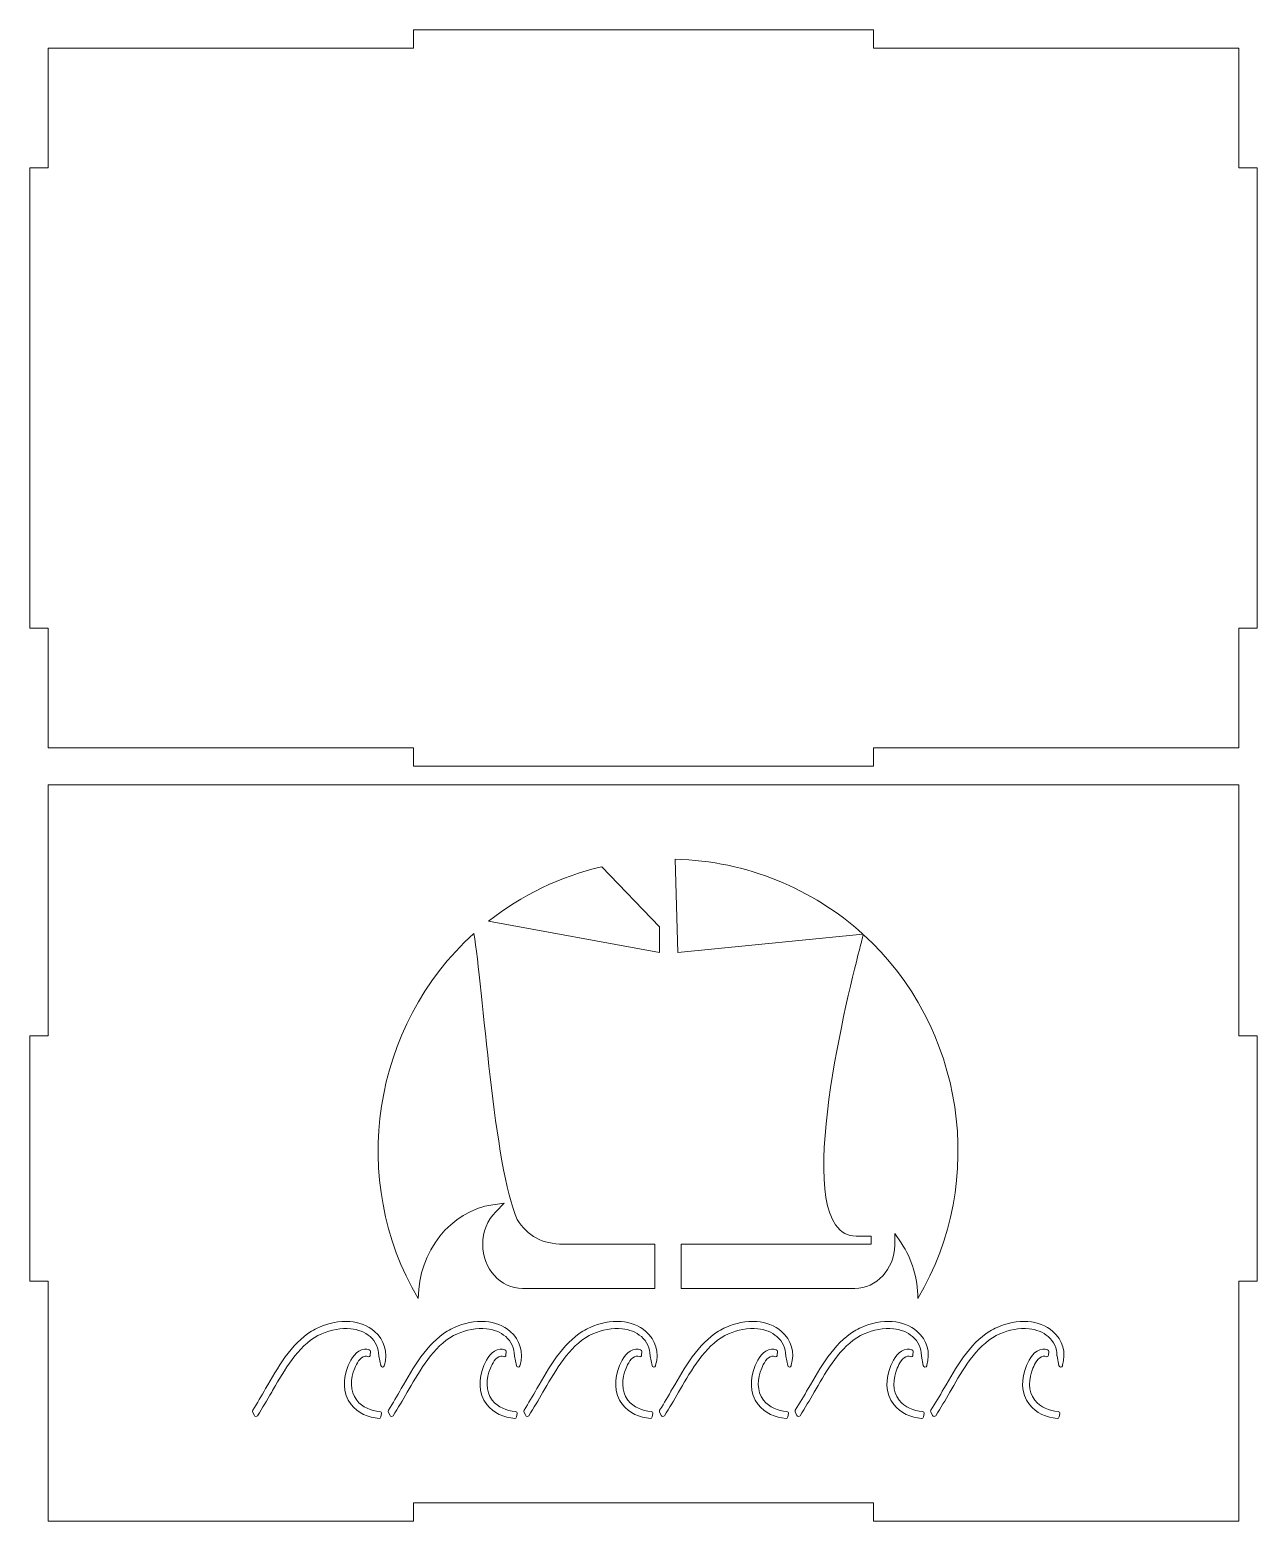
# Model space of a CAD drawing. Header units: millimetres. Extents: x -1460 to 1460, y -777 to 775.
# Drawn here: x -275.2 to -75.2, y -775.1 to -532.1 of the extents above; entities that cross this region are included whole.
import ezdxf

# ---------------------------------------------------------------- set-up
doc = ezdxf.new("R2010")
doc.units = ezdxf.units.MM
doc.header["$MEASUREMENT"] = 0
doc.layers.add('Camada 1', color=7, linetype='Continuous')

msp = doc.modelspace()

# ---------------------------------------------------------------- linework, layer by layer
at = {"layer": 'Camada 1', "color": 250, "lineweight": 20}
for points, knots in [([(-137.7483, -532.1064), (-137.7483, -532.1064), (-212.7483, -532.1064), (-212.7483, -532.1064), (-212.7483, -532.1064), (-212.7483, -532.1064), (-212.7483, -535.1064), (-212.7483, -535.1064), (-212.7483, -535.1064), (-212.7483, -535.1064), (-272.2483, -535.1064), (-272.2483, -535.1064), (-272.2483, -535.1064), (-272.2483, -535.1064), (-272.2483, -554.6064), (-272.2483, -554.6064), (-272.2483, -554.6064), (-272.2483, -554.6064), (-275.2483, -554.6064), (-275.2483, -554.6064), (-275.2483, -554.6064), (-275.2483, -554.6064), (-275.2483, -629.6064), (-275.2483, -629.6064), (-275.2483, -629.6064), (-275.2483, -629.6064), (-272.2483, -629.6064), (-272.2483, -629.6064), (-272.2483, -629.6064), (-272.2483, -629.6064), (-272.2483, -649.1064), (-272.2483, -649.1064), (-272.2483, -649.1064), (-272.2483, -649.1064), (-212.7483, -649.1064), (-212.7483, -649.1064), (-212.7483, -649.1064), (-212.7483, -649.1064), (-212.7483, -652.1064), (-212.7483, -652.1064), (-212.7483, -652.1064), (-212.7483, -652.1064), (-137.7483, -652.1064), (-137.7483, -652.1064), (-137.7483, -652.1064), (-137.7483, -652.1064), (-137.7483, -649.1064), (-137.7483, -649.1064), (-137.7483, -649.1064), (-137.7483, -649.1064), (-78.2483, -649.1064), (-78.2483, -649.1064), (-78.2483, -649.1064), (-78.2483, -649.1064), (-78.2483, -629.6064), (-78.2483, -629.6064), (-78.2483, -629.6064), (-78.2483, -629.6064), (-75.2483, -629.6064), (-75.2483, -629.6064), (-75.2483, -629.6064), (-75.2483, -629.6064), (-75.2483, -554.6064), (-75.2483, -554.6064), (-75.2483, -554.6064), (-75.2483, -554.6064), (-78.2483, -554.6064), (-78.2483, -554.6064), (-78.2483, -554.6064), (-78.2483, -554.6064), (-78.2483, -535.1064), (-78.2483, -535.1064), (-78.2483, -535.1064), (-78.2483, -535.1064), (-137.7483, -535.1064), (-137.7483, -535.1064), (-137.7483, -535.1064), (-137.7483, -535.1064), (-137.7483, -532.1064), (-137.7483, -532.1064)], [0, 0, 0, 0, 0.04761905, 0.04761905, 0.04761905, 0.04761905, 0.0952381, 0.0952381, 0.0952381, 0.0952381, 0.14285714, 0.14285714, 0.14285714, 0.14285714, 0.19047619, 0.19047619, 0.19047619, 0.19047619, 0.23809524, 0.23809524, 0.23809524, 0.23809524, 0.28571429, 0.28571429, 0.28571429, 0.28571429, 0.33333333, 0.33333333, 0.33333333, 0.33333333, 0.38095238, 0.38095238, 0.38095238, 0.38095238, 0.42857143, 0.42857143, 0.42857143, 0.42857143, 0.47619048, 0.47619048, 0.47619048, 0.47619048, 0.52380952, 0.52380952, 0.52380952, 0.52380952, 0.57142857, 0.57142857, 0.57142857, 0.57142857, 0.61904762, 0.61904762, 0.61904762, 0.61904762, 0.66666667, 0.66666667, 0.66666667, 0.66666667, 0.71428571, 0.71428571, 0.71428571, 0.71428571, 0.76190476, 0.76190476, 0.76190476, 0.76190476, 0.80952381, 0.80952381, 0.80952381, 0.80952381, 0.85714286, 0.85714286, 0.85714286, 0.85714286, 0.9047619, 0.9047619, 0.9047619, 0.9047619, 1, 1, 1, 1]), ([(-177.7484, -655.1064), (-177.7484, -655.1064), (-252.7484, -655.1064), (-252.7484, -655.1064), (-252.7484, -655.1064), (-252.7484, -655.1064), (-272.2484, -655.1064), (-272.2484, -655.1064), (-272.2484, -655.1064), (-272.2484, -655.1064), (-272.2485, -684.6065), (-272.2485, -684.6065), (-272.2485, -684.6065), (-272.2485, -684.6065), (-272.2485, -695.9992), (-272.2485, -695.9992), (-272.2485, -695.9992), (-272.2485, -695.9992), (-275.2485, -695.9993), (-275.2485, -695.9993), (-275.2485, -695.9993), (-275.2485, -695.9993), (-275.2484, -735.9992), (-275.2484, -735.9992), (-275.2484, -735.9992), (-275.2484, -735.9992), (-272.2484, -735.9992), (-272.2484, -735.9992), (-272.2484, -735.9992), (-272.2484, -735.9992), (-272.2484, -769.6065), (-272.2484, -769.6065), (-272.2484, -769.6065), (-272.2484, -769.6065), (-272.2484, -775.1065), (-272.2484, -775.1065), (-272.2484, -775.1065), (-272.2484, -775.1065), (-212.7484, -775.1065), (-212.7484, -775.1065), (-212.7484, -775.1065), (-212.7484, -775.1065), (-212.7484, -772.1065), (-212.7484, -772.1065), (-212.7484, -772.1065), (-212.7484, -772.1065), (-137.7484, -772.1065), (-137.7484, -772.1065), (-137.7484, -772.1065), (-137.7484, -772.1065), (-137.7484, -775.1065), (-137.7484, -775.1065), (-137.7484, -775.1065), (-137.7484, -775.1065), (-78.2483, -775.1065), (-78.2483, -775.1065), (-78.2483, -775.1065), (-78.2483, -775.1065), (-78.2483, -735.9992), (-78.2483, -735.9992), (-78.2483, -735.9992), (-78.2483, -735.9992), (-75.2483, -735.9992), (-75.2483, -735.9992), (-75.2483, -735.9992), (-75.2483, -735.9992), (-75.2484, -695.9992), (-75.2484, -695.9992), (-75.2484, -695.9992), (-75.2484, -695.9992), (-78.2483, -695.9993), (-78.2483, -695.9993), (-78.2483, -695.9993), (-78.2483, -695.9993), (-78.2483, -655.1064), (-78.2483, -655.1064), (-78.2483, -655.1064), (-78.2483, -655.1064), (-177.7484, -655.1064), (-177.7484, -655.1064)], [0, 0, 0, 0, 0.04761905, 0.04761905, 0.04761905, 0.04761905, 0.0952381, 0.0952381, 0.0952381, 0.0952381, 0.14285714, 0.14285714, 0.14285714, 0.14285714, 0.19047619, 0.19047619, 0.19047619, 0.19047619, 0.23809524, 0.23809524, 0.23809524, 0.23809524, 0.28571429, 0.28571429, 0.28571429, 0.28571429, 0.33333333, 0.33333333, 0.33333333, 0.33333333, 0.38095238, 0.38095238, 0.38095238, 0.38095238, 0.42857143, 0.42857143, 0.42857143, 0.42857143, 0.47619048, 0.47619048, 0.47619048, 0.47619048, 0.52380952, 0.52380952, 0.52380952, 0.52380952, 0.57142857, 0.57142857, 0.57142857, 0.57142857, 0.61904762, 0.61904762, 0.61904762, 0.61904762, 0.66666667, 0.66666667, 0.66666667, 0.66666667, 0.71428571, 0.71428571, 0.71428571, 0.71428571, 0.76190476, 0.76190476, 0.76190476, 0.76190476, 0.80952381, 0.80952381, 0.80952381, 0.80952381, 0.85714286, 0.85714286, 0.85714286, 0.85714286, 0.9047619, 0.9047619, 0.9047619, 0.9047619, 1, 1, 1, 1]), ([(-170.0795, -667.2457), (-170.0795, -667.2457), (-169.6369, -682.4624), (-169.6369, -682.4624), (-169.6369, -682.4624), (-169.6369, -682.4624), (-139.4977, -679.4475), (-139.4977, -679.4475), (-139.4977, -679.4475), (-147.6294, -672.0976), (-158.3233, -667.5295), (-170.0795, -667.2457)], [0, 0, 0, 0, 0.25, 0.25, 0.25, 0.25, 0.5, 0.5, 0.5, 0.5, 1, 1, 1, 1]), ([(-172.652, -678.2492), (-172.652, -678.2492), (-182.0369, -668.4677), (-182.0369, -668.4677), (-182.0369, -668.4677), (-188.8757, -670.0618), (-195.1459, -673.1364), (-200.4893, -677.3371), (-200.4893, -677.3371), (-200.4893, -677.3371), (-172.652, -682.4624), (-172.652, -682.4624), (-172.652, -682.4624), (-172.652, -682.4624), (-172.652, -678.2492), (-172.652, -678.2492)], [0, 0, 0, 0, 0.2, 0.2, 0.2, 0.2, 0.4, 0.4, 0.4, 0.4, 0.6, 0.6, 0.6, 0.6, 1, 1, 1, 1]), ([(-211.9503, -738.8066), (-211.9079, -731.1213), (-206.7051, -724.5685), (-199.8106, -723.5516), (-199.8106, -723.5516), (-199.8106, -723.5516), (-197.9391, -723.2731), (-197.9391, -723.2731), (-197.9391, -723.2731), (-197.9391, -723.2731), (-199.3359, -724.6824), (-199.3359, -724.6824), (-199.3359, -724.6824), (-200.6827, -726.0452), (-201.4548, -727.9805), (-201.4548, -729.9913), (-201.4548, -729.9913), (-201.4548, -733.9641), (-198.5348, -737.1991), (-194.9428, -737.1991), (-194.9428, -737.1991), (-194.9428, -737.1991), (-173.3785, -737.1991), (-173.3785, -737.1991), (-173.3785, -737.1991), (-173.3785, -737.1991), (-173.3785, -729.9733), (-173.3785, -729.9733), (-173.3785, -729.9733), (-173.3785, -729.9733), (-188.345, -729.9733), (-188.345, -729.9733), (-188.345, -729.9733), (-191.6697, -729.9733), (-194.1805, -728.6212), (-195.821, -725.9502), (-195.821, -725.9502), (-199.622, -717.6573), (-201.4232, -687.8586), (-202.8873, -679.3566), (-202.8873, -679.3566), (-219.478, -694.2653), (-223.3883, -719.6247), (-211.9503, -738.8066)], [0, 0, 0, 0, 0.08333333, 0.08333333, 0.08333333, 0.08333333, 0.16666667, 0.16666667, 0.16666667, 0.16666667, 0.25, 0.25, 0.25, 0.25, 0.33333333, 0.33333333, 0.33333333, 0.33333333, 0.41666667, 0.41666667, 0.41666667, 0.41666667, 0.5, 0.5, 0.5, 0.5, 0.58333333, 0.58333333, 0.58333333, 0.58333333, 0.66666667, 0.66666667, 0.66666667, 0.66666667, 0.75, 0.75, 0.75, 0.75, 0.83333333, 0.83333333, 0.83333333, 0.83333333, 1, 1, 1, 1]), ([(-139.4464, -679.4929), (-139.4464, -679.4929), (-139.6142, -680.2532), (-139.6142, -680.2532), (-139.6142, -680.2532), (-139.6884, -680.5995), (-150.0694, -718.2207), (-143.9414, -726.8416), (-143.9414, -726.8416), (-143.0717, -728.0697), (-141.985, -728.664), (-140.618, -728.664), (-140.618, -728.664), (-140.618, -728.664), (-138.1273, -728.664), (-138.1273, -728.664), (-138.1273, -728.664), (-138.1273, -728.664), (-138.1273, -729.9733), (-138.1273, -729.9733), (-138.1273, -729.9733), (-138.1273, -729.9733), (-169.1073, -729.9733), (-169.1073, -729.9733), (-169.1073, -729.9733), (-169.1073, -729.9733), (-169.1073, -733.4748), (-169.1073, -733.4748), (-169.1073, -733.4748), (-169.1073, -733.4748), (-169.1073, -737.1991), (-169.1073, -737.1991), (-169.1073, -737.1991), (-169.1073, -737.1991), (-140.8131, -737.1991), (-140.8131, -737.1991), (-140.8131, -737.1991), (-137.2997, -737.1991), (-134.3818, -734.0347), (-134.3075, -730.1447), (-134.3075, -730.1447), (-134.3075, -730.1447), (-134.2731, -728.2094), (-134.2731, -728.2094), (-134.2731, -728.2094), (-134.2731, -728.2094), (-133.2383, -729.7705), (-133.2383, -729.7705), (-133.2383, -729.7705), (-131.4876, -732.422), (-130.5547, -735.5472), (-130.5369, -738.8062), (-130.5369, -738.8062), (-119.1378, -719.6849), (-122.9695, -694.4284), (-139.4464, -679.4929)], [0, 0, 0, 0, 0.06666667, 0.06666667, 0.06666667, 0.06666667, 0.13333333, 0.13333333, 0.13333333, 0.13333333, 0.2, 0.2, 0.2, 0.2, 0.26666667, 0.26666667, 0.26666667, 0.26666667, 0.33333333, 0.33333333, 0.33333333, 0.33333333, 0.4, 0.4, 0.4, 0.4, 0.46666667, 0.46666667, 0.46666667, 0.46666667, 0.53333333, 0.53333333, 0.53333333, 0.53333333, 0.6, 0.6, 0.6, 0.6, 0.66666667, 0.66666667, 0.66666667, 0.66666667, 0.73333333, 0.73333333, 0.73333333, 0.73333333, 0.8, 0.8, 0.8, 0.8, 0.86666667, 0.86666667, 0.86666667, 0.86666667, 1, 1, 1, 1]), ([(-238.9245, -757.0175), (-238.1829, -755.871), (-237.5045, -754.6852), (-236.8235, -753.5023), (-236.8235, -753.5023), (-234.9141, -750.1857), (-232.6808, -746.1809), (-229.3269, -744.1467), (-229.3269, -744.1467), (-228.9448, -743.9149), (-228.547, -743.7079), (-228.1366, -743.5302), (-228.1366, -743.5302), (-226.5683, -742.851), (-224.8268, -742.4641), (-223.1135, -742.5876), (-223.1135, -742.5876), (-221.6262, -742.695), (-220.1863, -743.1925), (-219.0562, -744.1861), (-219.0562, -744.1861), (-217.463, -745.587), (-216.8883, -747.6575), (-217.4747, -749.6889), (-217.4747, -749.6889), (-217.4747, -749.6889), (-217.5017, -749.7824), (-217.5017, -749.7824), (-217.5017, -749.7824), (-217.5391, -749.9122), (-217.657, -749.9973), (-217.7922, -749.9917), (-217.7922, -749.9917), (-217.9271, -749.9862), (-218.0376, -749.892), (-218.0643, -749.7594), (-218.0643, -749.7594), (-218.0643, -749.7594), (-218.3787, -748.1989), (-218.3787, -748.1989), (-218.3787, -748.1989), (-218.3828, -748.1785), (-218.3844, -748.1606), (-218.3843, -748.1398), (-218.3843, -748.1398), (-218.3761, -746.9278), (-218.9022, -745.8368), (-219.8078, -745.0407), (-219.8078, -745.0407), (-220.6626, -744.2891), (-221.801, -743.878), (-222.9207, -743.7475), (-222.9207, -743.7475), (-224.5462, -743.5579), (-226.1956, -743.93), (-227.6844, -744.5747), (-227.6844, -744.5747), (-231.1043, -746.0554), (-233.4165, -749.9), (-235.2179, -752.9981), (-235.2179, -752.9981), (-235.4254, -753.3549), (-235.6313, -753.7127), (-235.8372, -754.0704), (-235.8372, -754.0704), (-236.5839, -755.3672), (-237.3269, -756.6681), (-238.1523, -757.9172), (-238.1523, -757.9172), (-238.2111, -758.0062), (-238.306, -758.0532), (-238.4124, -758.0466), (-238.4124, -758.0466), (-238.5187, -758.0399), (-238.6073, -757.9813), (-238.6544, -757.8854), (-238.6544, -757.8854), (-238.6544, -757.8854), (-238.9411, -757.3031), (-238.9411, -757.3031), (-238.9411, -757.3031), (-238.9873, -757.2091), (-238.9814, -757.1057), (-238.9245, -757.0175)], [0, 0, 0, 0, 0.04545455, 0.04545455, 0.04545455, 0.04545455, 0.09090909, 0.09090909, 0.09090909, 0.09090909, 0.13636364, 0.13636364, 0.13636364, 0.13636364, 0.18181818, 0.18181818, 0.18181818, 0.18181818, 0.22727273, 0.22727273, 0.22727273, 0.22727273, 0.27272727, 0.27272727, 0.27272727, 0.27272727, 0.31818182, 0.31818182, 0.31818182, 0.31818182, 0.36363636, 0.36363636, 0.36363636, 0.36363636, 0.40909091, 0.40909091, 0.40909091, 0.40909091, 0.45454545, 0.45454545, 0.45454545, 0.45454545, 0.5, 0.5, 0.5, 0.5, 0.54545455, 0.54545455, 0.54545455, 0.54545455, 0.59090909, 0.59090909, 0.59090909, 0.59090909, 0.63636364, 0.63636364, 0.63636364, 0.63636364, 0.68181818, 0.68181818, 0.68181818, 0.68181818, 0.72727273, 0.72727273, 0.72727273, 0.72727273, 0.77272727, 0.77272727, 0.77272727, 0.77272727, 0.81818182, 0.81818182, 0.81818182, 0.81818182, 0.86363636, 0.86363636, 0.86363636, 0.86363636, 0.90909091, 0.90909091, 0.90909091, 0.90909091, 1, 1, 1, 1]), ([(-216.8213, -757.0175), (-216.0797, -755.871), (-215.4012, -754.6852), (-214.7201, -753.5023), (-214.7201, -753.5023), (-212.8107, -750.1858), (-210.5775, -746.1809), (-207.2236, -744.1467), (-207.2236, -744.1467), (-206.8415, -743.9149), (-206.4437, -743.7079), (-206.0332, -743.5302), (-206.0332, -743.5302), (-204.465, -742.851), (-202.7235, -742.4641), (-201.0103, -742.5876), (-201.0103, -742.5876), (-199.523, -742.695), (-198.083, -743.1925), (-196.953, -744.1861), (-196.953, -744.1861), (-195.3597, -745.587), (-194.7851, -747.6575), (-195.3715, -749.6889), (-195.3715, -749.6889), (-195.3715, -749.6889), (-195.3985, -749.7824), (-195.3985, -749.7824), (-195.3985, -749.7824), (-195.4359, -749.9122), (-195.5538, -749.9973), (-195.6888, -749.9917), (-195.6888, -749.9917), (-195.8239, -749.9862), (-195.9344, -749.892), (-195.961, -749.7594), (-195.961, -749.7594), (-195.961, -749.7594), (-196.2755, -748.1989), (-196.2755, -748.1989), (-196.2755, -748.1989), (-196.2794, -748.1785), (-196.2812, -748.1606), (-196.2811, -748.1398), (-196.2811, -748.1398), (-196.2728, -746.9278), (-196.7989, -745.8369), (-197.7045, -745.0407), (-197.7045, -745.0407), (-198.5594, -744.2891), (-199.6977, -743.8781), (-200.8175, -743.7475), (-200.8175, -743.7475), (-202.443, -743.5579), (-204.0923, -743.9301), (-205.5811, -744.5747), (-205.5811, -744.5747), (-209.001, -746.0555), (-211.3131, -749.9), (-213.1147, -752.9981), (-213.1147, -752.9981), (-213.3221, -753.3549), (-213.5281, -753.7127), (-213.7339, -754.0704), (-213.7339, -754.0704), (-214.4806, -755.3672), (-215.2238, -756.668), (-216.0491, -757.9172), (-216.0491, -757.9172), (-216.1078, -758.0061), (-216.2027, -758.0532), (-216.3092, -758.0466), (-216.3092, -758.0466), (-216.4155, -758.0399), (-216.504, -757.9812), (-216.5511, -757.8854), (-216.5511, -757.8854), (-216.5511, -757.8854), (-216.8379, -757.3031), (-216.8379, -757.3031), (-216.8379, -757.3031), (-216.8841, -757.2091), (-216.8781, -757.1057), (-216.8213, -757.0175)], [0, 0, 0, 0, 0.04545455, 0.04545455, 0.04545455, 0.04545455, 0.09090909, 0.09090909, 0.09090909, 0.09090909, 0.13636364, 0.13636364, 0.13636364, 0.13636364, 0.18181818, 0.18181818, 0.18181818, 0.18181818, 0.22727273, 0.22727273, 0.22727273, 0.22727273, 0.27272727, 0.27272727, 0.27272727, 0.27272727, 0.31818182, 0.31818182, 0.31818182, 0.31818182, 0.36363636, 0.36363636, 0.36363636, 0.36363636, 0.40909091, 0.40909091, 0.40909091, 0.40909091, 0.45454545, 0.45454545, 0.45454545, 0.45454545, 0.5, 0.5, 0.5, 0.5, 0.54545455, 0.54545455, 0.54545455, 0.54545455, 0.59090909, 0.59090909, 0.59090909, 0.59090909, 0.63636364, 0.63636364, 0.63636364, 0.63636364, 0.68181818, 0.68181818, 0.68181818, 0.68181818, 0.72727273, 0.72727273, 0.72727273, 0.72727273, 0.77272727, 0.77272727, 0.77272727, 0.77272727, 0.81818182, 0.81818182, 0.81818182, 0.81818182, 0.86363636, 0.86363636, 0.86363636, 0.86363636, 0.90909091, 0.90909091, 0.90909091, 0.90909091, 1, 1, 1, 1]), ([(-194.718, -757.0175), (-193.9764, -755.871), (-193.2979, -754.6852), (-192.6169, -753.5023), (-192.6169, -753.5023), (-190.7075, -750.1858), (-188.4743, -746.1809), (-185.1204, -744.1467), (-185.1204, -744.1467), (-184.7382, -743.9149), (-184.3405, -743.7079), (-183.93, -743.5302), (-183.93, -743.5302), (-182.3618, -742.851), (-180.6203, -742.4641), (-178.907, -742.5876), (-178.907, -742.5876), (-177.4198, -742.695), (-175.9798, -743.1925), (-174.8497, -744.1861), (-174.8497, -744.1861), (-173.2564, -745.587), (-172.6818, -747.6576), (-173.2682, -749.6889), (-173.2682, -749.6889), (-173.2682, -749.6889), (-173.2951, -749.7824), (-173.2951, -749.7824), (-173.2951, -749.7824), (-173.3325, -749.9122), (-173.4505, -749.9973), (-173.5856, -749.9917), (-173.5856, -749.9917), (-173.7206, -749.9862), (-173.8311, -749.892), (-173.8577, -749.7594), (-173.8577, -749.7594), (-173.8577, -749.7594), (-174.1722, -748.1989), (-174.1722, -748.1989), (-174.1722, -748.1989), (-174.1762, -748.1785), (-174.178, -748.1606), (-174.1779, -748.1398), (-174.1779, -748.1398), (-174.1697, -746.9278), (-174.6956, -745.8369), (-175.6013, -745.0407), (-175.6013, -745.0407), (-176.4562, -744.2891), (-177.5944, -743.878), (-178.7141, -743.7475), (-178.7141, -743.7475), (-180.3397, -743.5579), (-181.989, -743.93), (-183.4779, -744.5747), (-183.4779, -744.5747), (-186.8978, -746.0554), (-189.21, -749.8999), (-191.0114, -752.9981), (-191.0114, -752.9981), (-191.2189, -753.3548), (-191.4248, -753.7128), (-191.6306, -754.0704), (-191.6306, -754.0704), (-192.3772, -755.3673), (-193.1205, -756.668), (-193.9459, -757.9172), (-193.9459, -757.9172), (-194.0045, -758.0061), (-194.0994, -758.0532), (-194.206, -758.0466), (-194.206, -758.0466), (-194.3123, -758.0399), (-194.4007, -757.9813), (-194.4478, -757.8854), (-194.4478, -757.8854), (-194.4478, -757.8854), (-194.7346, -757.3031), (-194.7346, -757.3031), (-194.7346, -757.3031), (-194.7808, -757.2092), (-194.7749, -757.1057), (-194.718, -757.0175)], [0, 0, 0, 0, 0.04545455, 0.04545455, 0.04545455, 0.04545455, 0.09090909, 0.09090909, 0.09090909, 0.09090909, 0.13636364, 0.13636364, 0.13636364, 0.13636364, 0.18181818, 0.18181818, 0.18181818, 0.18181818, 0.22727273, 0.22727273, 0.22727273, 0.22727273, 0.27272727, 0.27272727, 0.27272727, 0.27272727, 0.31818182, 0.31818182, 0.31818182, 0.31818182, 0.36363636, 0.36363636, 0.36363636, 0.36363636, 0.40909091, 0.40909091, 0.40909091, 0.40909091, 0.45454545, 0.45454545, 0.45454545, 0.45454545, 0.5, 0.5, 0.5, 0.5, 0.54545455, 0.54545455, 0.54545455, 0.54545455, 0.59090909, 0.59090909, 0.59090909, 0.59090909, 0.63636364, 0.63636364, 0.63636364, 0.63636364, 0.68181818, 0.68181818, 0.68181818, 0.68181818, 0.72727273, 0.72727273, 0.72727273, 0.72727273, 0.77272727, 0.77272727, 0.77272727, 0.77272727, 0.81818182, 0.81818182, 0.81818182, 0.81818182, 0.86363636, 0.86363636, 0.86363636, 0.86363636, 0.90909091, 0.90909091, 0.90909091, 0.90909091, 1, 1, 1, 1]), ([(-172.6148, -757.0175), (-171.8731, -755.871), (-171.1947, -754.6852), (-170.5137, -753.5023), (-170.5137, -753.5023), (-168.6044, -750.1857), (-166.3711, -746.1808), (-163.0172, -744.1467), (-163.0172, -744.1467), (-162.6349, -743.9148), (-162.2372, -743.7079), (-161.8268, -743.5302), (-161.8268, -743.5302), (-160.2585, -742.851), (-158.5171, -742.4641), (-156.8037, -742.5876), (-156.8037, -742.5876), (-155.3164, -742.695), (-153.8765, -743.1925), (-152.7465, -744.1861), (-152.7465, -744.1861), (-151.1532, -745.587), (-150.5786, -747.6575), (-151.1649, -749.6889), (-151.1649, -749.6889), (-151.1649, -749.6889), (-151.1919, -749.7824), (-151.1919, -749.7824), (-151.1919, -749.7824), (-151.2293, -749.9122), (-151.3472, -749.9973), (-151.4824, -749.9917), (-151.4824, -749.9917), (-151.6173, -749.9862), (-151.7278, -749.892), (-151.7545, -749.7594), (-151.7545, -749.7594), (-151.7545, -749.7594), (-152.0689, -748.1989), (-152.0689, -748.1989), (-152.0689, -748.1989), (-152.073, -748.1785), (-152.0746, -748.1606), (-152.0746, -748.1398), (-152.0746, -748.1398), (-152.0664, -746.9278), (-152.5924, -745.8369), (-153.4981, -745.0407), (-153.4981, -745.0407), (-154.3529, -744.2891), (-155.4912, -743.878), (-156.6109, -743.7475), (-156.6109, -743.7475), (-158.2364, -743.5579), (-159.8858, -743.93), (-161.3746, -744.5747), (-161.3746, -744.5747), (-164.7945, -746.0554), (-167.1067, -749.9), (-168.9081, -752.9981), (-168.9081, -752.9981), (-169.1155, -753.3549), (-169.3215, -753.7127), (-169.5274, -754.0704), (-169.5274, -754.0704), (-170.274, -755.3672), (-171.0173, -756.6679), (-171.8426, -757.9172), (-171.8426, -757.9172), (-171.9014, -758.006), (-171.9962, -758.0532), (-172.1026, -758.0466), (-172.1026, -758.0466), (-172.209, -758.0399), (-172.2975, -757.9813), (-172.3446, -757.8854), (-172.3446, -757.8854), (-172.3446, -757.8854), (-172.6312, -757.3031), (-172.6312, -757.3031), (-172.6312, -757.3031), (-172.6775, -757.2091), (-172.6716, -757.1057), (-172.6148, -757.0175)], [0, 0, 0, 0, 0.04545455, 0.04545455, 0.04545455, 0.04545455, 0.09090909, 0.09090909, 0.09090909, 0.09090909, 0.13636364, 0.13636364, 0.13636364, 0.13636364, 0.18181818, 0.18181818, 0.18181818, 0.18181818, 0.22727273, 0.22727273, 0.22727273, 0.22727273, 0.27272727, 0.27272727, 0.27272727, 0.27272727, 0.31818182, 0.31818182, 0.31818182, 0.31818182, 0.36363636, 0.36363636, 0.36363636, 0.36363636, 0.40909091, 0.40909091, 0.40909091, 0.40909091, 0.45454545, 0.45454545, 0.45454545, 0.45454545, 0.5, 0.5, 0.5, 0.5, 0.54545455, 0.54545455, 0.54545455, 0.54545455, 0.59090909, 0.59090909, 0.59090909, 0.59090909, 0.63636364, 0.63636364, 0.63636364, 0.63636364, 0.68181818, 0.68181818, 0.68181818, 0.68181818, 0.72727273, 0.72727273, 0.72727273, 0.72727273, 0.77272727, 0.77272727, 0.77272727, 0.77272727, 0.81818182, 0.81818182, 0.81818182, 0.81818182, 0.86363636, 0.86363636, 0.86363636, 0.86363636, 0.90909091, 0.90909091, 0.90909091, 0.90909091, 1, 1, 1, 1]), ([(-150.5115, -757.0175), (-149.7699, -755.871), (-149.0915, -754.6852), (-148.4104, -753.5023), (-148.4104, -753.5023), (-146.501, -750.1857), (-144.2677, -746.1809), (-140.9138, -744.1467), (-140.9138, -744.1467), (-140.5316, -743.9149), (-140.1339, -743.7079), (-139.7235, -743.5302), (-139.7235, -743.5302), (-138.1552, -742.851), (-136.4138, -742.4641), (-134.7005, -742.5876), (-134.7005, -742.5876), (-133.2131, -742.695), (-131.7733, -743.1925), (-130.6432, -744.1861), (-130.6432, -744.1861), (-129.0499, -745.587), (-128.4771, -747.657), (-129.0617, -749.6889), (-129.0617, -749.6889), (-129.0617, -749.6889), (-129.0886, -749.7824), (-129.0886, -749.7824), (-129.0886, -749.7824), (-129.1259, -749.9123), (-129.244, -749.9973), (-129.379, -749.9917), (-129.379, -749.9917), (-129.5141, -749.9862), (-129.6246, -749.892), (-129.6512, -749.7594), (-129.6512, -749.7594), (-129.6512, -749.7594), (-129.9657, -748.1989), (-129.9657, -748.1989), (-129.9657, -748.1989), (-129.9697, -748.1785), (-129.9714, -748.1606), (-129.9713, -748.1398), (-129.9713, -748.1398), (-129.9631, -746.9278), (-130.4892, -745.8369), (-131.3947, -745.0407), (-131.3947, -745.0407), (-132.2496, -744.2891), (-133.3879, -743.878), (-134.5077, -743.7475), (-134.5077, -743.7475), (-136.1332, -743.5579), (-137.7826, -743.93), (-139.2714, -744.5747), (-139.2714, -744.5747), (-142.6913, -746.0554), (-145.0034, -749.8999), (-146.8049, -752.9981), (-146.8049, -752.9981), (-147.0123, -753.3548), (-147.2183, -753.7127), (-147.4242, -754.0704), (-147.4242, -754.0704), (-148.1708, -755.3672), (-148.914, -756.668), (-149.7393, -757.9172), (-149.7393, -757.9172), (-149.798, -758.0061), (-149.893, -758.0532), (-149.9994, -758.0466), (-149.9994, -758.0466), (-150.1057, -758.0399), (-150.1942, -757.9812), (-150.2413, -757.8854), (-150.2413, -757.8854), (-150.2413, -757.8854), (-150.528, -757.3031), (-150.528, -757.3031), (-150.528, -757.3031), (-150.5742, -757.2091), (-150.5683, -757.1057), (-150.5115, -757.0175)], [0, 0, 0, 0, 0.04545455, 0.04545455, 0.04545455, 0.04545455, 0.09090909, 0.09090909, 0.09090909, 0.09090909, 0.13636364, 0.13636364, 0.13636364, 0.13636364, 0.18181818, 0.18181818, 0.18181818, 0.18181818, 0.22727273, 0.22727273, 0.22727273, 0.22727273, 0.27272727, 0.27272727, 0.27272727, 0.27272727, 0.31818182, 0.31818182, 0.31818182, 0.31818182, 0.36363636, 0.36363636, 0.36363636, 0.36363636, 0.40909091, 0.40909091, 0.40909091, 0.40909091, 0.45454545, 0.45454545, 0.45454545, 0.45454545, 0.5, 0.5, 0.5, 0.5, 0.54545455, 0.54545455, 0.54545455, 0.54545455, 0.59090909, 0.59090909, 0.59090909, 0.59090909, 0.63636364, 0.63636364, 0.63636364, 0.63636364, 0.68181818, 0.68181818, 0.68181818, 0.68181818, 0.72727273, 0.72727273, 0.72727273, 0.72727273, 0.77272727, 0.77272727, 0.77272727, 0.77272727, 0.81818182, 0.81818182, 0.81818182, 0.81818182, 0.86363636, 0.86363636, 0.86363636, 0.86363636, 0.90909091, 0.90909091, 0.90909091, 0.90909091, 1, 1, 1, 1]), ([(-128.4082, -757.0175), (-127.6666, -755.871), (-126.9881, -754.6852), (-126.3071, -753.5023), (-126.3071, -753.5023), (-124.3977, -750.1858), (-122.1643, -746.1809), (-118.8106, -744.1467), (-118.8106, -744.1467), (-118.4283, -743.9149), (-118.0306, -743.7079), (-117.6202, -743.5302), (-117.6202, -743.5302), (-116.052, -742.851), (-114.3105, -742.4641), (-112.5973, -742.5876), (-112.5973, -742.5876), (-111.1099, -742.695), (-109.67, -743.1925), (-108.5399, -744.1861), (-108.5399, -744.1861), (-106.9466, -745.587), (-106.372, -747.6575), (-106.9584, -749.6889), (-106.9584, -749.6889), (-106.9584, -749.6889), (-106.9854, -749.7824), (-106.9854, -749.7824), (-106.9854, -749.7824), (-107.0228, -749.9122), (-107.1407, -749.9973), (-107.2758, -749.9917), (-107.2758, -749.9917), (-107.4109, -749.9862), (-107.5213, -749.892), (-107.5479, -749.7594), (-107.5479, -749.7594), (-107.5479, -749.7594), (-107.8624, -748.1989), (-107.8624, -748.1989), (-107.8624, -748.1989), (-107.8664, -748.1785), (-107.8682, -748.1606), (-107.8681, -748.1398), (-107.8681, -748.1398), (-107.8598, -746.9278), (-108.3858, -745.8369), (-109.2915, -745.0407), (-109.2915, -745.0407), (-110.1464, -744.2891), (-111.2847, -743.8781), (-112.4044, -743.7475), (-112.4044, -743.7475), (-114.03, -743.5579), (-115.6791, -743.9301), (-117.168, -744.5747), (-117.168, -744.5747), (-120.588, -746.0555), (-122.9002, -749.8999), (-124.7017, -752.9981), (-124.7017, -752.9981), (-124.9091, -753.3548), (-125.115, -753.7128), (-125.3208, -754.0704), (-125.3208, -754.0704), (-126.0674, -755.3673), (-126.8107, -756.6681), (-127.636, -757.9172), (-127.636, -757.9172), (-127.6947, -758.0062), (-127.7897, -758.0532), (-127.8962, -758.0466), (-127.8962, -758.0466), (-128.0025, -758.0399), (-128.0909, -757.9812), (-128.138, -757.8854), (-128.138, -757.8854), (-128.138, -757.8854), (-128.4248, -757.3031), (-128.4248, -757.3031), (-128.4248, -757.3031), (-128.471, -757.2091), (-128.4651, -757.1057), (-128.4082, -757.0175)], [0, 0, 0, 0, 0.04545455, 0.04545455, 0.04545455, 0.04545455, 0.09090909, 0.09090909, 0.09090909, 0.09090909, 0.13636364, 0.13636364, 0.13636364, 0.13636364, 0.18181818, 0.18181818, 0.18181818, 0.18181818, 0.22727273, 0.22727273, 0.22727273, 0.22727273, 0.27272727, 0.27272727, 0.27272727, 0.27272727, 0.31818182, 0.31818182, 0.31818182, 0.31818182, 0.36363636, 0.36363636, 0.36363636, 0.36363636, 0.40909091, 0.40909091, 0.40909091, 0.40909091, 0.45454545, 0.45454545, 0.45454545, 0.45454545, 0.5, 0.5, 0.5, 0.5, 0.54545455, 0.54545455, 0.54545455, 0.54545455, 0.59090909, 0.59090909, 0.59090909, 0.59090909, 0.63636364, 0.63636364, 0.63636364, 0.63636364, 0.68181818, 0.68181818, 0.68181818, 0.68181818, 0.72727273, 0.72727273, 0.72727273, 0.72727273, 0.77272727, 0.77272727, 0.77272727, 0.77272727, 0.81818182, 0.81818182, 0.81818182, 0.81818182, 0.86363636, 0.86363636, 0.86363636, 0.86363636, 0.90909091, 0.90909091, 0.90909091, 0.90909091, 1, 1, 1, 1]), ([(-218.3357, -758.3681), (-220.0891, -758.2247), (-221.7941, -757.515), (-222.8871, -756.0931), (-222.8871, -756.0931), (-224.3277, -754.2194), (-224.2135, -751.8352), (-223.3509, -749.7392), (-223.3509, -749.7392), (-222.8867, -748.6108), (-222.0737, -747.2065), (-220.717, -747.0915), (-220.717, -747.0915), (-220.4542, -747.0693), (-220.1934, -747.0991), (-219.9406, -747.1713), (-219.9406, -747.1713), (-219.8089, -747.2087), (-219.7233, -747.3292), (-219.7305, -747.4659), (-219.7305, -747.4659), (-219.7305, -747.4659), (-219.7621, -748.0447), (-219.7621, -748.0447), (-219.7621, -748.0447), (-219.7672, -748.1395), (-219.813, -748.2193), (-219.8926, -748.2714), (-219.8926, -748.2714), (-219.9723, -748.3235), (-220.0638, -748.3339), (-220.1528, -748.3007), (-220.1528, -748.3007), (-220.3036, -748.2444), (-220.4639, -748.2122), (-220.6252, -748.2259), (-220.6252, -748.2259), (-221.4412, -748.2951), (-222.0281, -749.5141), (-222.2987, -750.1721), (-222.2987, -750.1721), (-222.9999, -751.8766), (-223.167, -753.8613), (-221.985, -755.3989), (-221.985, -755.3989), (-221.0812, -756.5744), (-219.6439, -757.1287), (-218.2, -757.2376), (-218.2, -757.2376), (-218.1163, -757.2439), (-218.0462, -757.2814), (-217.9941, -757.3475), (-217.9941, -757.3475), (-217.9421, -757.4136), (-217.9223, -757.4904), (-217.9357, -757.5734), (-217.9357, -757.5734), (-217.9357, -757.5734), (-218.0261, -758.1259), (-218.0261, -758.1259), (-218.0261, -758.1259), (-218.0504, -758.2754), (-218.1849, -758.3806), (-218.3357, -758.3681)], [0, 0, 0, 0, 0.05882353, 0.05882353, 0.05882353, 0.05882353, 0.11764706, 0.11764706, 0.11764706, 0.11764706, 0.17647059, 0.17647059, 0.17647059, 0.17647059, 0.23529412, 0.23529412, 0.23529412, 0.23529412, 0.29411765, 0.29411765, 0.29411765, 0.29411765, 0.35294118, 0.35294118, 0.35294118, 0.35294118, 0.41176471, 0.41176471, 0.41176471, 0.41176471, 0.47058824, 0.47058824, 0.47058824, 0.47058824, 0.52941176, 0.52941176, 0.52941176, 0.52941176, 0.58823529, 0.58823529, 0.58823529, 0.58823529, 0.64705882, 0.64705882, 0.64705882, 0.64705882, 0.70588235, 0.70588235, 0.70588235, 0.70588235, 0.76470588, 0.76470588, 0.76470588, 0.76470588, 0.82352941, 0.82352941, 0.82352941, 0.82352941, 0.88235294, 0.88235294, 0.88235294, 0.88235294, 1, 1, 1, 1]), ([(-196.2325, -758.3681), (-197.9858, -758.2247), (-199.6909, -757.515), (-200.7839, -756.0931), (-200.7839, -756.0931), (-202.2245, -754.2194), (-202.1102, -751.8352), (-201.2477, -749.7392), (-201.2477, -749.7392), (-200.7833, -748.6108), (-199.9705, -747.2065), (-198.6136, -747.0915), (-198.6136, -747.0915), (-198.351, -747.0693), (-198.0902, -747.0992), (-197.8374, -747.1713), (-197.8374, -747.1713), (-197.7056, -747.2088), (-197.6199, -747.3292), (-197.6273, -747.4659), (-197.6273, -747.4659), (-197.6273, -747.4659), (-197.6588, -748.0447), (-197.6588, -748.0447), (-197.6588, -748.0447), (-197.6639, -748.1395), (-197.7097, -748.2194), (-197.7893, -748.2714), (-197.7893, -748.2714), (-197.8689, -748.3235), (-197.9606, -748.3339), (-198.0496, -748.3007), (-198.0496, -748.3007), (-198.2004, -748.2444), (-198.3607, -748.2122), (-198.522, -748.2259), (-198.522, -748.2259), (-199.338, -748.2951), (-199.9248, -749.5142), (-200.1954, -750.1721), (-200.1954, -750.1721), (-200.8965, -751.8767), (-201.0638, -753.8613), (-199.8817, -755.3989), (-199.8817, -755.3989), (-198.978, -756.5744), (-197.5406, -757.1287), (-196.0968, -757.2376), (-196.0968, -757.2376), (-196.013, -757.2439), (-195.9429, -757.2813), (-195.8908, -757.3475), (-195.8908, -757.3475), (-195.8388, -757.4135), (-195.819, -757.4904), (-195.8325, -757.5734), (-195.8325, -757.5734), (-195.8325, -757.5734), (-195.9228, -758.1259), (-195.9228, -758.1259), (-195.9228, -758.1259), (-195.9472, -758.2754), (-196.0817, -758.3806), (-196.2325, -758.3681)], [0, 0, 0, 0, 0.05882353, 0.05882353, 0.05882353, 0.05882353, 0.11764706, 0.11764706, 0.11764706, 0.11764706, 0.17647059, 0.17647059, 0.17647059, 0.17647059, 0.23529412, 0.23529412, 0.23529412, 0.23529412, 0.29411765, 0.29411765, 0.29411765, 0.29411765, 0.35294118, 0.35294118, 0.35294118, 0.35294118, 0.41176471, 0.41176471, 0.41176471, 0.41176471, 0.47058824, 0.47058824, 0.47058824, 0.47058824, 0.52941176, 0.52941176, 0.52941176, 0.52941176, 0.58823529, 0.58823529, 0.58823529, 0.58823529, 0.64705882, 0.64705882, 0.64705882, 0.64705882, 0.70588235, 0.70588235, 0.70588235, 0.70588235, 0.76470588, 0.76470588, 0.76470588, 0.76470588, 0.82352941, 0.82352941, 0.82352941, 0.82352941, 0.88235294, 0.88235294, 0.88235294, 0.88235294, 1, 1, 1, 1]), ([(-174.1292, -758.3681), (-175.8826, -758.2247), (-177.5875, -757.515), (-178.6806, -756.0931), (-178.6806, -756.0931), (-180.1212, -754.2194), (-180.007, -751.8352), (-179.1445, -749.7392), (-179.1445, -749.7392), (-178.6801, -748.6108), (-177.8671, -747.2065), (-176.5104, -747.0915), (-176.5104, -747.0915), (-176.2477, -747.0693), (-175.987, -747.0992), (-175.734, -747.1713), (-175.734, -747.1713), (-175.6024, -747.2088), (-175.5167, -747.3292), (-175.5239, -747.4659), (-175.5239, -747.4659), (-175.5239, -747.4659), (-175.5555, -748.0447), (-175.5555, -748.0447), (-175.5555, -748.0447), (-175.5606, -748.1395), (-175.6064, -748.2194), (-175.6861, -748.2714), (-175.6861, -748.2714), (-175.7657, -748.3235), (-175.8572, -748.3339), (-175.9463, -748.3007), (-175.9463, -748.3007), (-176.0972, -748.2444), (-176.2574, -748.2122), (-176.4188, -748.2259), (-176.4188, -748.2259), (-177.2345, -748.2951), (-177.8215, -749.5142), (-178.0921, -750.1721), (-178.0921, -750.1721), (-178.7932, -751.8767), (-178.9605, -753.8613), (-177.7784, -755.3989), (-177.7784, -755.3989), (-176.8748, -756.5744), (-175.4373, -757.1287), (-173.9935, -757.2376), (-173.9935, -757.2376), (-173.9097, -757.2439), (-173.8396, -757.2813), (-173.7875, -757.3475), (-173.7875, -757.3475), (-173.7355, -757.4135), (-173.7158, -757.4904), (-173.7293, -757.5734), (-173.7293, -757.5734), (-173.7293, -757.5734), (-173.8195, -758.1259), (-173.8195, -758.1259), (-173.8195, -758.1259), (-173.8439, -758.2754), (-173.9784, -758.3806), (-174.1292, -758.3681)], [0, 0, 0, 0, 0.05882353, 0.05882353, 0.05882353, 0.05882353, 0.11764706, 0.11764706, 0.11764706, 0.11764706, 0.17647059, 0.17647059, 0.17647059, 0.17647059, 0.23529412, 0.23529412, 0.23529412, 0.23529412, 0.29411765, 0.29411765, 0.29411765, 0.29411765, 0.35294118, 0.35294118, 0.35294118, 0.35294118, 0.41176471, 0.41176471, 0.41176471, 0.41176471, 0.47058824, 0.47058824, 0.47058824, 0.47058824, 0.52941176, 0.52941176, 0.52941176, 0.52941176, 0.58823529, 0.58823529, 0.58823529, 0.58823529, 0.64705882, 0.64705882, 0.64705882, 0.64705882, 0.70588235, 0.70588235, 0.70588235, 0.70588235, 0.76470588, 0.76470588, 0.76470588, 0.76470588, 0.82352941, 0.82352941, 0.82352941, 0.82352941, 0.88235294, 0.88235294, 0.88235294, 0.88235294, 1, 1, 1, 1]), ([(-152.026, -758.3681), (-153.7793, -758.2247), (-155.4843, -757.515), (-156.5774, -756.0931), (-156.5774, -756.0931), (-158.0179, -754.2194), (-157.9038, -751.8351), (-157.0413, -749.7392), (-157.0413, -749.7392), (-156.5769, -748.6107), (-155.7639, -747.2065), (-154.4072, -747.0915), (-154.4072, -747.0915), (-154.1444, -747.0693), (-153.8837, -747.0992), (-153.6308, -747.1713), (-153.6308, -747.1713), (-153.4991, -747.2088), (-153.4135, -747.3292), (-153.4207, -747.4659), (-153.4207, -747.4659), (-153.4207, -747.4659), (-153.4523, -748.0447), (-153.4523, -748.0447), (-153.4523, -748.0447), (-153.4574, -748.1395), (-153.5032, -748.2193), (-153.5828, -748.2714), (-153.5828, -748.2714), (-153.6625, -748.3235), (-153.7539, -748.3339), (-153.843, -748.3007), (-153.843, -748.3007), (-153.9939, -748.2444), (-154.1541, -748.2122), (-154.3154, -748.2259), (-154.3154, -748.2259), (-155.1313, -748.2951), (-155.7183, -749.5141), (-155.9889, -750.1721), (-155.9889, -750.1721), (-156.69, -751.8766), (-156.8573, -753.8613), (-155.6752, -755.3989), (-155.6752, -755.3989), (-154.7714, -756.5744), (-153.3341, -757.1287), (-151.8902, -757.2376), (-151.8902, -757.2376), (-151.8065, -757.2439), (-151.7363, -757.2813), (-151.6843, -757.3475), (-151.6843, -757.3475), (-151.6322, -757.4135), (-151.6125, -757.4904), (-151.626, -757.5734), (-151.626, -757.5734), (-151.626, -757.5734), (-151.7163, -758.1259), (-151.7163, -758.1259), (-151.7163, -758.1259), (-151.7406, -758.2754), (-151.875, -758.3806), (-152.026, -758.3681)], [0, 0, 0, 0, 0.05882353, 0.05882353, 0.05882353, 0.05882353, 0.11764706, 0.11764706, 0.11764706, 0.11764706, 0.17647059, 0.17647059, 0.17647059, 0.17647059, 0.23529412, 0.23529412, 0.23529412, 0.23529412, 0.29411765, 0.29411765, 0.29411765, 0.29411765, 0.35294118, 0.35294118, 0.35294118, 0.35294118, 0.41176471, 0.41176471, 0.41176471, 0.41176471, 0.47058824, 0.47058824, 0.47058824, 0.47058824, 0.52941176, 0.52941176, 0.52941176, 0.52941176, 0.58823529, 0.58823529, 0.58823529, 0.58823529, 0.64705882, 0.64705882, 0.64705882, 0.64705882, 0.70588235, 0.70588235, 0.70588235, 0.70588235, 0.76470588, 0.76470588, 0.76470588, 0.76470588, 0.82352941, 0.82352941, 0.82352941, 0.82352941, 0.88235294, 0.88235294, 0.88235294, 0.88235294, 1, 1, 1, 1]), ([(-129.9227, -758.3681), (-131.6761, -758.2247), (-133.3811, -757.515), (-134.4741, -756.0931), (-134.4741, -756.0931), (-135.9147, -754.2194), (-135.8005, -751.8352), (-134.9379, -749.7392), (-134.9379, -749.7392), (-134.4735, -748.6108), (-133.6607, -747.2065), (-132.3038, -747.0915), (-132.3038, -747.0915), (-132.0412, -747.0693), (-131.7805, -747.0992), (-131.5276, -747.1713), (-131.5276, -747.1713), (-131.3959, -747.2088), (-131.3102, -747.3292), (-131.3175, -747.4659), (-131.3175, -747.4659), (-131.3175, -747.4659), (-131.349, -748.0447), (-131.349, -748.0447), (-131.349, -748.0447), (-131.3541, -748.1395), (-131.3999, -748.2193), (-131.4796, -748.2714), (-131.4796, -748.2714), (-131.5592, -748.3235), (-131.6507, -748.3339), (-131.7398, -748.3007), (-131.7398, -748.3007), (-131.8906, -748.2444), (-132.0509, -748.2122), (-132.2122, -748.2259), (-132.2122, -748.2259), (-133.0281, -748.2951), (-133.6151, -749.5141), (-133.8857, -750.1721), (-133.8857, -750.1721), (-134.5868, -751.8766), (-134.754, -753.8613), (-133.5719, -755.3989), (-133.5719, -755.3989), (-132.6682, -756.5744), (-131.2308, -757.1287), (-129.787, -757.2376), (-129.787, -757.2376), (-129.7031, -757.2439), (-129.6331, -757.2813), (-129.581, -757.3475), (-129.581, -757.3475), (-129.529, -757.4135), (-129.5092, -757.4904), (-129.5227, -757.5734), (-129.5227, -757.5734), (-129.5227, -757.5734), (-129.613, -758.1259), (-129.613, -758.1259), (-129.613, -758.1259), (-129.6374, -758.2754), (-129.7718, -758.3806), (-129.9227, -758.3681)], [0, 0, 0, 0, 0.05882353, 0.05882353, 0.05882353, 0.05882353, 0.11764706, 0.11764706, 0.11764706, 0.11764706, 0.17647059, 0.17647059, 0.17647059, 0.17647059, 0.23529412, 0.23529412, 0.23529412, 0.23529412, 0.29411765, 0.29411765, 0.29411765, 0.29411765, 0.35294118, 0.35294118, 0.35294118, 0.35294118, 0.41176471, 0.41176471, 0.41176471, 0.41176471, 0.47058824, 0.47058824, 0.47058824, 0.47058824, 0.52941176, 0.52941176, 0.52941176, 0.52941176, 0.58823529, 0.58823529, 0.58823529, 0.58823529, 0.64705882, 0.64705882, 0.64705882, 0.64705882, 0.70588235, 0.70588235, 0.70588235, 0.70588235, 0.76470588, 0.76470588, 0.76470588, 0.76470588, 0.82352941, 0.82352941, 0.82352941, 0.82352941, 0.88235294, 0.88235294, 0.88235294, 0.88235294, 1, 1, 1, 1]), ([(-107.8194, -758.3681), (-109.5728, -758.2247), (-111.2778, -757.515), (-112.3708, -756.0931), (-112.3708, -756.0931), (-113.8114, -754.2194), (-113.6972, -751.8352), (-112.8347, -749.7392), (-112.8347, -749.7392), (-112.3703, -748.6108), (-111.5574, -747.2065), (-110.2006, -747.0915), (-110.2006, -747.0915), (-109.9379, -747.0693), (-109.6772, -747.0992), (-109.4243, -747.1713), (-109.4243, -747.1713), (-109.2926, -747.2088), (-109.2069, -747.3292), (-109.2142, -747.4659), (-109.2142, -747.4659), (-109.2142, -747.4659), (-109.2457, -748.0447), (-109.2457, -748.0447), (-109.2457, -748.0447), (-109.2508, -748.1395), (-109.2967, -748.2194), (-109.3763, -748.2714), (-109.3763, -748.2714), (-109.4559, -748.3235), (-109.5475, -748.3339), (-109.6366, -748.3007), (-109.6366, -748.3007), (-109.7874, -748.2444), (-109.9476, -748.2122), (-110.109, -748.2259), (-110.109, -748.2259), (-110.9248, -748.2951), (-111.5117, -749.5142), (-111.7824, -750.1721), (-111.7824, -750.1721), (-112.4835, -751.8767), (-112.6507, -753.8613), (-111.4687, -755.3989), (-111.4687, -755.3989), (-110.565, -756.5744), (-109.1275, -757.1287), (-107.6838, -757.2376), (-107.6838, -757.2376), (-107.5999, -757.2439), (-107.5298, -757.2813), (-107.4777, -757.3475), (-107.4777, -757.3475), (-107.4258, -757.4135), (-107.406, -757.4904), (-107.4195, -757.5734), (-107.4195, -757.5734), (-107.4195, -757.5734), (-107.5097, -758.1259), (-107.5097, -758.1259), (-107.5097, -758.1259), (-107.5341, -758.2754), (-107.6686, -758.3806), (-107.8194, -758.3681)], [0, 0, 0, 0, 0.05882353, 0.05882353, 0.05882353, 0.05882353, 0.11764706, 0.11764706, 0.11764706, 0.11764706, 0.17647059, 0.17647059, 0.17647059, 0.17647059, 0.23529412, 0.23529412, 0.23529412, 0.23529412, 0.29411765, 0.29411765, 0.29411765, 0.29411765, 0.35294118, 0.35294118, 0.35294118, 0.35294118, 0.41176471, 0.41176471, 0.41176471, 0.41176471, 0.47058824, 0.47058824, 0.47058824, 0.47058824, 0.52941176, 0.52941176, 0.52941176, 0.52941176, 0.58823529, 0.58823529, 0.58823529, 0.58823529, 0.64705882, 0.64705882, 0.64705882, 0.64705882, 0.70588235, 0.70588235, 0.70588235, 0.70588235, 0.76470588, 0.76470588, 0.76470588, 0.76470588, 0.82352941, 0.82352941, 0.82352941, 0.82352941, 0.88235294, 0.88235294, 0.88235294, 0.88235294, 1, 1, 1, 1])]:
    msp.add_open_spline(points, degree=3, knots=knots, dxfattribs=at)

doc.saveas('drawing.dxf')
